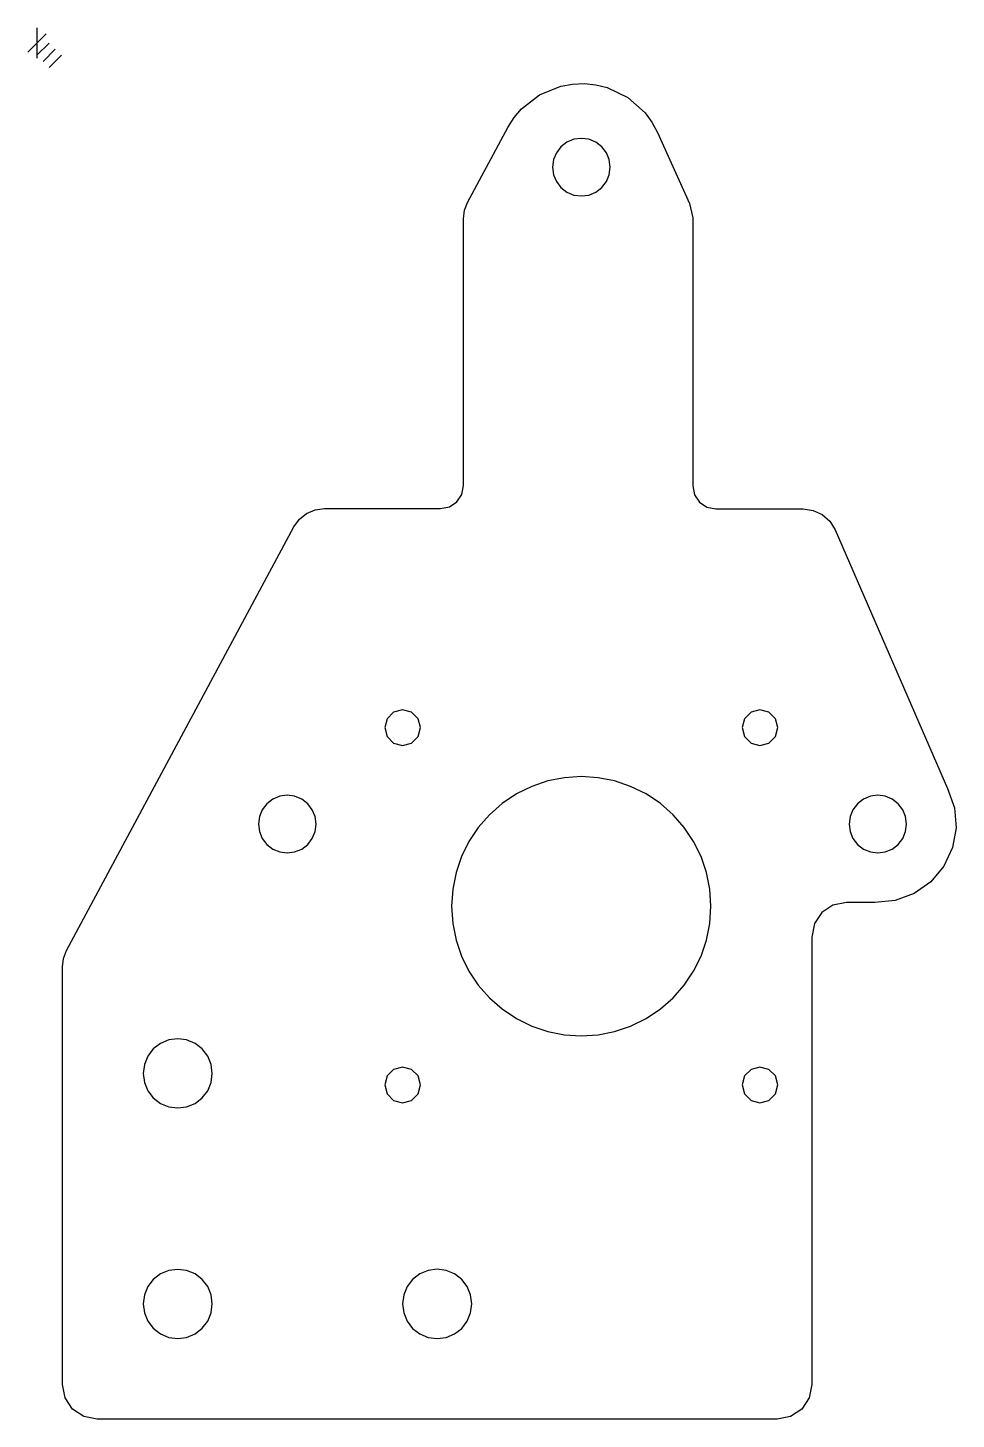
# Model space of a CAD drawing. Extents: x -1 to 85, y 31 to 159.
import ezdxf

# ---------------------------------------------------------------- set-up
doc = ezdxf.new("R2010")
doc.units = 0

msp = doc.modelspace()

# ---------------------------------------------------------------- linework, layer by layer
for p, q in [((46.506831, 153.088387), (48.4748, 153.885618)), ((48.4748, 153.885618), (49.534005, 154.075571)), ((49.534005, 154.075571), (50.625361, 154.116053)), ((50.625361, 154.116053), (51.711583, 154.002827)), ((51.711583, 154.002827), (52.75575, 153.742609)), ((52.75575, 153.742609), (54.666126, 152.815818)), ((44.829434, 151.786535), (46.506831, 153.088387)), ((54.666126, 152.815818), (56.252901, 151.404923)), ((43.550587, 150.04224), (44.133443, 150.965807)), ((44.133443, 150.965807), (44.829434, 151.786535)), ((56.252901, 151.404923), (56.892567, 150.539576)), ((39.839397, 143.12602), (43.550587, 150.04224)), ((56.892567, 150.539576), (57.412487, 149.57917)), ((57.412487, 149.57917), (60.382687, 143.02877)), ((48.477297, 148.265565), (48.05764, 147.71733)), ((49.033705, 148.693395), (48.477297, 148.265565)), ((49.682421, 148.961344), (49.033705, 148.693395)), ((50.367035, 149.05066), (49.682421, 148.961344)), ((51.051649, 148.961344), (50.367035, 149.05066)), ((51.700365, 148.693395), (51.051649, 148.961344)), ((52.256773, 148.265565), (51.700365, 148.693395)), ((52.676431, 147.71733), (52.256773, 148.265565)), ((47.792683, 147.079779), (47.700375, 146.384)), ((48.05764, 147.71733), (47.792683, 147.079779)), ((52.941389, 147.079779), (52.676431, 147.71733)), ((53.0337, 146.384), (52.941389, 147.079779)), ((47.700375, 146.384), (47.792684, 145.688221)), ((47.792684, 145.688221), (48.057642, 145.05067)), ((52.676433, 145.05067), (52.94139, 145.688221)), ((52.94139, 145.688221), (53.033698, 146.384)), ((53.033698, 146.384), (53.0337, 146.384)), ((48.057642, 145.05067), (48.477299, 144.502435)), ((48.477299, 144.502435), (49.033707, 144.074605)), ((51.700367, 144.074605), (52.256776, 144.502435)), ((52.256776, 144.502435), (52.676433, 145.05067)), ((39.555632, 142.39304), (39.839397, 143.12602)), ((49.033707, 144.074605), (49.682423, 143.806656)), ((49.682423, 143.806656), (50.367037, 143.71734)), ((50.367037, 143.71734), (51.051652, 143.806656)), ((51.051652, 143.806656), (51.700367, 144.074605)), ((60.382687, 143.02877), (60.668298, 141.70727)), ((39.4591, 141.613), (39.555632, 142.39304)), ((60.668298, 141.70727), (60.6683, 116.891)), ((39.45903, 116.91632), (39.4591, 141.613)), ((38.834189, 115.407834), (39.291379, 116.085935)), ((39.291379, 116.085935), (39.45903, 116.91632)), ((60.6683, 116.891), (60.835951, 116.060615)), ((60.835951, 116.060615), (61.293141, 115.382514)), ((24.948397, 114.329018), (25.731766, 114.665443)), ((25.731766, 114.665443), (26.5913, 114.78295)), ((26.5913, 114.78295), (37.3257, 114.783)), ((37.3257, 114.783), (38.156086, 114.950647)), ((38.156086, 114.950647), (38.834189, 115.407834)), ((61.293141, 115.382514), (61.971244, 114.925327)), ((61.971244, 114.925327), (62.80163, 114.75768)), ((62.80163, 114.75768), (70.8972, 114.758)), ((70.8972, 114.758), (71.821519, 114.621735)), ((71.821519, 114.621735), (72.651343, 114.234368)), ((23.7716, 113.096), (24.281555, 113.797821)), ((24.281555, 113.797821), (24.948397, 114.329018)), ((72.651343, 114.234368), (73.337648, 113.628029)), ((73.337648, 113.628029), (73.83141, 112.83485)), ((2.734817, 73.89142), (23.7716, 113.096)), ((73.83141, 112.83485), (84.24901, 88.89515)), ((32.389339, 95.342665), (32.167835, 94.516)), ((32.9945, 95.947826), (32.389339, 95.342665)), ((33.821165, 96.16933), (32.9945, 95.947826)), ((34.64783, 95.947826), (33.821165, 96.16933)), ((35.252991, 95.342665), (34.64783, 95.947826)), ((35.4745, 94.516), (35.252991, 95.342665)), ((65.455939, 95.342665), (65.234435, 94.516)), ((66.0611, 95.947826), (65.455939, 95.342665)), ((66.887765, 96.16933), (66.0611, 95.947826)), ((67.71443, 95.947826), (66.887765, 96.16933)), ((68.319591, 95.342665), (67.71443, 95.947826)), ((68.5411, 94.516), (68.319591, 95.342665)), ((32.167835, 94.516), (32.389341, 93.689335)), ((35.252993, 93.689335), (35.474497, 94.516)), ((35.474497, 94.516), (35.4745, 94.516)), ((65.234435, 94.516), (65.455941, 93.689335)), ((68.319593, 93.689335), (68.541097, 94.516)), ((68.541097, 94.516), (68.5411, 94.516)), ((32.389341, 93.689335), (32.994502, 93.084174)), ((32.994502, 93.084174), (33.821167, 92.86267)), ((33.821167, 92.86267), (34.647832, 93.084174)), ((34.647832, 93.084174), (35.252993, 93.689335)), ((65.455941, 93.689335), (66.061102, 93.084174)), ((66.061102, 93.084174), (66.887767, 92.86267)), ((66.887767, 92.86267), (67.714433, 93.084174)), ((67.714433, 93.084174), (68.319593, 93.689335)), ((45.783825, 89.078372), (44.3545, 88.375005)), ((47.273729, 89.580776), (45.783825, 89.078372)), ((48.804018, 89.882219), (47.273729, 89.580776)), ((50.3545, 89.9827), (48.804018, 89.882219)), ((51.904982, 89.882219), (50.3545, 89.9827)), ((53.435271, 89.580776), (51.904982, 89.882219)), ((54.925175, 89.078372), (53.435271, 89.580776)), ((56.3545, 88.375005), (54.925175, 89.078372)), ((84.24901, 88.89515), (84.887015, 87.10735)), ((21.821205, 87.893595), (21.264797, 87.465765)), ((22.469921, 88.161544), (21.821205, 87.893595)), ((23.154535, 88.25086), (22.469921, 88.161544)), ((23.839149, 88.161544), (23.154535, 88.25086)), ((24.487865, 87.893595), (23.839149, 88.161544)), ((25.044273, 87.465765), (24.487865, 87.893595)), ((44.3545, 88.375005), (43.030704, 87.488857)), ((57.678296, 87.488857), (56.3545, 88.375005)), ((76.459905, 87.893595), (75.903497, 87.465765)), ((77.108621, 88.161544), (76.459905, 87.893595)), ((77.793235, 88.25086), (77.108621, 88.161544)), ((78.477849, 88.161544), (77.793235, 88.25086)), ((79.126565, 87.893595), (78.477849, 88.161544)), ((79.682973, 87.465765), (79.126565, 87.893595)), ((20.580183, 86.279979), (20.487875, 85.5842)), ((20.84514, 86.91753), (20.580183, 86.279979)), ((21.264797, 87.465765), (20.84514, 86.91753)), ((25.463931, 86.91753), (25.044273, 87.465765)), ((25.728889, 86.279979), (25.463931, 86.91753)), ((25.8212, 85.5842), (25.728889, 86.279979)), ((41.850657, 86.449765), (40.824455, 85.275217)), ((43.030704, 87.488857), (41.850657, 86.449765)), ((58.858343, 86.449765), (57.678296, 87.488857)), ((59.884545, 85.275217), (58.858343, 86.449765)), ((75.218883, 86.279979), (75.126575, 85.5842)), ((75.48384, 86.91753), (75.218883, 86.279979)), ((75.903497, 87.465765), (75.48384, 86.91753)), ((80.102631, 86.91753), (79.682973, 87.465765)), ((80.367589, 86.279979), (80.102631, 86.91753)), ((80.4599, 85.5842), (80.367589, 86.279979)), ((84.887015, 87.10735), (85.040658, 85.246094)), ((20.487875, 85.5842), (20.580184, 84.888421)), ((25.72889, 84.888421), (25.821198, 85.5842)), ((25.821198, 85.5842), (25.8212, 85.5842)), ((40.824455, 85.275217), (39.962195, 83.9827)), ((60.746805, 83.9827), (59.884545, 85.275217)), ((75.126575, 85.5842), (75.218884, 84.888421)), ((80.36759, 84.888421), (80.459897, 85.5842)), ((80.459897, 85.5842), (80.4599, 85.5842)), ((85.040658, 85.246094), (84.71441, 83.407224)), ((20.580184, 84.888421), (20.845142, 84.25087)), ((20.845142, 84.25087), (21.264799, 83.702635)), ((21.264799, 83.702635), (21.821207, 83.274805)), ((24.487868, 83.274805), (25.044276, 83.702635)), ((25.044276, 83.702635), (25.463933, 84.25087)), ((25.463933, 84.25087), (25.72889, 84.888421)), ((39.962195, 83.9827), (39.273973, 82.589703)), ((61.435027, 82.589703), (60.746805, 83.9827)), ((75.218884, 84.888421), (75.483842, 84.25087)), ((75.483842, 84.25087), (75.903499, 83.702635)), ((75.903499, 83.702635), (76.459907, 83.274805)), ((79.126567, 83.274805), (79.682976, 83.702635)), ((79.682976, 83.702635), (80.102633, 84.25087)), ((80.102633, 84.25087), (80.36759, 84.888421)), ((21.821207, 83.274805), (22.469923, 83.006856)), ((22.469923, 83.006856), (23.154537, 82.91754)), ((23.154537, 82.91754), (23.839152, 83.006856)), ((23.839152, 83.006856), (24.487868, 83.274805)), ((39.273973, 82.589703), (38.769886, 81.113712)), ((61.939114, 81.113712), (61.435027, 82.589703)), ((76.459907, 83.274805), (77.108623, 83.006856)), ((77.108623, 83.006856), (77.793238, 82.91754)), ((77.793238, 82.91754), (78.477852, 83.006856)), ((78.477852, 83.006856), (79.126567, 83.274805)), ((84.71441, 83.407224), (83.912742, 81.686583)), ((83.912742, 81.686583), (82.692452, 80.232564)), ((38.769886, 81.113712), (38.460029, 79.572215)), ((62.248971, 79.572215), (61.939114, 81.113712)), ((82.692452, 80.232564), (81.163999, 79.159384)), ((38.460029, 79.572215), (38.3545, 77.9827)), ((62.3545, 77.9827), (62.248971, 79.572215)), ((81.163999, 79.159384), (79.412348, 78.511621)), ((38.3545, 77.9827), (38.460029, 76.393185)), ((62.248971, 76.393185), (62.3545, 77.9827)), ((62.3545, 77.9827), (62.3545, 77.9827)), ((72.625028, 77.396553), (71.939249, 76.379399)), ((73.642175, 78.082341), (72.625028, 77.396553)), ((74.88775, 78.333822), (73.642175, 78.082341)), ((77.52246, 78.33385), (74.88775, 78.333822)), ((79.412348, 78.511621), (77.52246, 78.33385)), ((38.460029, 76.393185), (38.769886, 74.851688)), ((61.939114, 74.851688), (62.248971, 76.393185)), ((71.939249, 76.379399), (71.68778, 75.133822)), ((38.769886, 74.851688), (39.273973, 73.375697)), ((61.435027, 73.375697), (61.939114, 74.851688)), ((71.68778, 75.133822), (71.6878, 33.7161)), ((2.451052, 73.15844), (2.734817, 73.89142)), ((2.35452, 72.3784), (2.451052, 73.15844)), ((2.35452, 33.7161), (2.35452, 72.3784)), ((39.273973, 73.375697), (39.962195, 71.9827)), ((60.746805, 71.9827), (61.435027, 73.375697)), ((39.962195, 71.9827), (40.824455, 70.690184)), ((59.884545, 70.690184), (60.746805, 71.9827)), ((40.824455, 70.690184), (41.850657, 69.515636)), ((58.858343, 69.515636), (59.884545, 70.690184)), ((41.850657, 69.515636), (43.030704, 68.476544)), ((43.030704, 68.476544), (44.3545, 67.590395)), ((56.3545, 67.590395), (57.678296, 68.476544)), ((57.678296, 68.476544), (58.858343, 69.515636)), ((44.3545, 67.590395), (45.783825, 66.887029)), ((54.925175, 66.887029), (56.3545, 67.590395)), ((13.0212, 65.716), (12.199661, 65.60882)), ((13.842739, 65.60882), (13.0212, 65.716)), ((45.783825, 66.887029), (47.273729, 66.384624)), ((47.273729, 66.384624), (48.804018, 66.083181)), ((48.804018, 66.083181), (50.3545, 65.9827)), ((50.3545, 65.9827), (51.904982, 66.083181)), ((51.904982, 66.083181), (53.435271, 66.384624)), ((53.435271, 66.384624), (54.925175, 66.887029)), ((10.753509, 64.773884), (10.249919, 64.116)), ((11.4212, 65.287281), (10.753509, 64.773884)), ((12.199661, 65.60882), (11.4212, 65.287281)), ((14.6212, 65.287281), (13.842739, 65.60882)), ((15.288891, 64.773884), (14.6212, 65.287281)), ((15.792481, 64.116), (15.288891, 64.773884)), ((9.93197, 63.350936), (9.8212, 62.516)), ((10.249919, 64.116), (9.93197, 63.350936)), ((16.11043, 63.350936), (15.792481, 64.116)), ((16.2212, 62.516), (16.11043, 63.350936)), ((33.821165, 63.10273), (32.9945, 62.881226)), ((34.64783, 62.881226), (33.821165, 63.10273)), ((66.887765, 63.10273), (66.0611, 62.881226)), ((67.71443, 62.881226), (66.887765, 63.10273)), ((9.8212, 62.516), (9.93197, 61.681064)), ((16.11043, 61.681064), (16.2212, 62.516)), ((16.2212, 62.516), (16.2212, 62.516)), ((32.389339, 62.276065), (32.167835, 61.4494)), ((32.9945, 62.881226), (32.389339, 62.276065)), ((35.252991, 62.276065), (34.64783, 62.881226)), ((35.4745, 61.4494), (35.252991, 62.276065)), ((65.455939, 62.276065), (65.234435, 61.4494)), ((66.0611, 62.881226), (65.455939, 62.276065)), ((68.319591, 62.276065), (67.71443, 62.881226)), ((68.5411, 61.4494), (68.319591, 62.276065)), ((9.93197, 61.681064), (10.249919, 60.916)), ((10.249919, 60.916), (10.753509, 60.258116)), ((15.288891, 60.258116), (15.792481, 60.916)), ((15.792481, 60.916), (16.11043, 61.681064)), ((32.167835, 61.4494), (32.389341, 60.622735)), ((32.389341, 60.622735), (32.994502, 60.017574)), ((34.647832, 60.017574), (35.252993, 60.622735)), ((35.252993, 60.622735), (35.474497, 61.4494)), ((35.474497, 61.4494), (35.4745, 61.4494)), ((65.234435, 61.4494), (65.455941, 60.622735)), ((65.455941, 60.622735), (66.061102, 60.017574)), ((67.714433, 60.017574), (68.319593, 60.622735)), ((68.319593, 60.622735), (68.541097, 61.4494)), ((68.541097, 61.4494), (68.5411, 61.4494)), ((10.753509, 60.258116), (11.4212, 59.744719)), ((11.4212, 59.744719), (12.199661, 59.42318)), ((12.199661, 59.42318), (13.0212, 59.316)), ((13.0212, 59.316), (13.842739, 59.42318)), ((13.842739, 59.42318), (14.6212, 59.744719)), ((14.6212, 59.744719), (15.288891, 60.258116)), ((32.994502, 60.017574), (33.821167, 59.79607)), ((33.821167, 59.79607), (34.647832, 60.017574)), ((66.061102, 60.017574), (66.887767, 59.79607)), ((66.887767, 59.79607), (67.714433, 60.017574)), ((11.4212, 43.953981), (10.753509, 43.440584)), ((12.199661, 44.27552), (11.4212, 43.953981)), ((13.0212, 44.3827), (12.199661, 44.27552)), ((13.842739, 44.27552), (13.0212, 44.3827)), ((14.6212, 43.953981), (13.842739, 44.27552)), ((15.288891, 43.440584), (14.6212, 43.953981)), ((35.419572, 43.958695), (34.751502, 43.44422)), ((36.198777, 44.280941), (35.419572, 43.958695)), ((37.021205, 44.388357), (36.198777, 44.280941)), ((37.843633, 44.280941), (37.021205, 44.388357)), ((38.622838, 43.958695), (37.843633, 44.280941)), ((39.290908, 43.44422), (38.622838, 43.958695)), ((10.249919, 42.7827), (9.93197, 42.017636)), ((10.753509, 43.440584), (10.249919, 42.7827)), ((15.792481, 42.7827), (15.288891, 43.440584)), ((16.11043, 42.017636), (15.792481, 42.7827)), ((34.24804, 42.78509), (33.930753, 42.018764)), ((34.751502, 43.44422), (34.24804, 42.78509)), ((39.79437, 42.78509), (39.290908, 43.44422)), ((40.111657, 42.018764), (39.79437, 42.78509)), ((9.93197, 42.017636), (9.8212, 41.1827)), ((16.2212, 41.1827), (16.11043, 42.017636)), ((33.930753, 42.018764), (33.82121, 41.1827)), ((40.2212, 41.1827), (40.111657, 42.018764)), ((9.8212, 41.1827), (9.93197, 40.347764)), ((9.93197, 40.347764), (10.249919, 39.5827)), ((15.792481, 39.5827), (16.11043, 40.347764)), ((16.11043, 40.347764), (16.2212, 41.1827)), ((16.2212, 41.1827), (16.2212, 41.1827)), ((33.82121, 41.1827), (33.930753, 40.346636)), ((33.930753, 40.346636), (34.24804, 39.58031)), ((39.79437, 39.58031), (40.111657, 40.346636)), ((40.111657, 40.346636), (40.2212, 41.1827)), ((40.2212, 41.1827), (40.2212, 41.1827)), ((10.249919, 39.5827), (10.753509, 38.924816)), ((10.753509, 38.924816), (11.4212, 38.411419)), ((14.6212, 38.411419), (15.288891, 38.924816)), ((15.288891, 38.924816), (15.792481, 39.5827)), ((34.24804, 39.58031), (34.751502, 38.92118)), ((34.751502, 38.92118), (35.419572, 38.406705)), ((38.622838, 38.406705), (39.290908, 38.92118)), ((39.290908, 38.92118), (39.79437, 39.58031)), ((11.4212, 38.411419), (12.199661, 38.08988)), ((12.199661, 38.08988), (13.0212, 37.9827)), ((13.0212, 37.9827), (13.842739, 38.08988)), ((13.842739, 38.08988), (14.6212, 38.411419)), ((35.419572, 38.406705), (36.198777, 38.084459)), ((36.198777, 38.084459), (37.021205, 37.977043)), ((37.021205, 37.977043), (37.843633, 38.084459)), ((37.843633, 38.084459), (38.622838, 38.406705)), ((2.598105, 32.491513), (2.35452, 33.7161)), ((71.6878, 33.7161), (71.444215, 32.491513)), ((3.291778, 31.453358), (2.598105, 32.491513)), ((71.444215, 32.491513), (70.750542, 31.453358)), ((4.329933, 30.759685), (3.291778, 31.453358)), ((70.750542, 31.453358), (69.712387, 30.759685)), ((5.55452, 30.5161), (4.329933, 30.759685)), ((68.4878, 30.5161), (5.55452, 30.5161)), ((69.712387, 30.759685), (68.4878, 30.5161))]:
    msp.add_line(p, q)
at = {"layer": 'Layer 1'}
for p, q in [((0.846666, 158.714), (-0.846666, 157.02)), ((0, 159.278), (0, 156.456)), ((1.12889, 157.867), (0, 156.73811)), ((1.69333, 157.303), (0.56444, 156.17411)), ((2.25778, 156.738), (1.12889, 155.60911))]:
    msp.add_line(p, q, dxfattribs=at)

doc.saveas('drawing.dxf')
